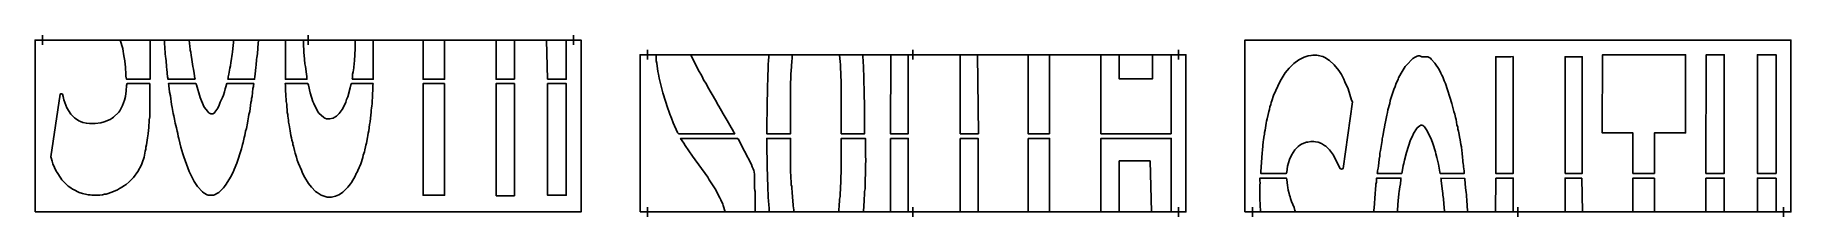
# Model space of a CAD drawing. Header units: inches. Extents: x 0 to 357, y -1 to 36.
import ezdxf

# ---------------------------------------------------------------- set-up
doc = ezdxf.new("R2010")
doc.units = ezdxf.units.IN
doc.header["$MEASUREMENT"] = 0
doc.layers.add('CUT', color=1, linetype='Continuous')
doc.layers.add('REG', color=5, linetype='Continuous')

msp = doc.modelspace()

# ---------------------------------------------------------------- linework, layer by layer
at = {"layer": 'CUT'}
for points in [[(23.38, 27.56), (23.38, 27.4), (23.38, 27), (18.59, 27), (18.59, 27.06), (18.47, 27.62), (18.46, 28.5), (18.39, 28.9), (18.38, 29.52), (18.29, 29.99), (18.23, 30.77), (18.16, 31.12), (18.13, 31.44), (18.06, 31.76), (18, 32.23), (17.9, 32.64), (17.81, 33.29), (17.3, 35), (23.38, 35)], [(31.32, 34.79), (31.38, 34.5), (31.4, 34.17), (31.46, 33.85), (31.56, 32.9), (31.64, 32.53), (31.7, 31.85), (31.77, 31.51), (32.04, 29.62), (32.19, 29.07), (32.31, 28.19), (32.41, 27.74), (32.41, 27.58), (32.47, 27.23), (32.51, 27), (27.71, 27.01), (27.65, 27.02), (27.23, 27.01), (26.99, 27.01), (26.96, 27.3), (26.93, 27.53), (26.81, 29.05), (26.72, 29.49), (26.7, 30.01), (26.64, 30.38), (26.62, 30.84), (26.56, 31.19), (26.54, 31.7), (26.47, 32.15), (26.4, 33.59), (26.31, 34.16), (26.28, 35), (31.31, 35)], [(39.79, 30.39), (39.86, 30.73), (40.05, 32.13), (40.13, 32.52), (40.25, 33.96), (40.34, 34.4), (40.36, 34.87), (40.38, 35), (45.42, 35), (45.42, 34.83), (45.33, 34.33), (45.2, 32.24), (45.12, 31.79), (45.1, 31.41), (45.04, 31.04), (45.02, 30.63), (44.96, 30.28), (44.94, 29.87), (44.85, 29.45), (44.74, 28.07), (44.65, 27.6), (44.62, 27), (39.21, 27), (39.25, 27.28), (39.25, 27.49), (39.38, 28.02), (39.54, 28.88), (39.59, 29.26), (39.71, 29.74)], [(54.72, 31.89), (54.85, 30.16), (54.97, 29.62), (55.15, 28.06), (55.26, 27.54), (55.25, 27.31), (55.28, 27.01), (50.9, 27), (50.9, 35), (54.55, 35), (54.55, 33.69), (54.62, 33.17), (54.63, 32.41)], [(64.79, 29.34), (64.85, 30.26), (64.92, 30.68), (64.95, 31.22), (65.01, 31.59), (65.02, 32.37), (65.09, 32.89), (65.1, 35), (68.74, 35), (68.74, 27), (65.34, 27), (65.19, 27.01), (64.73, 27.01), (64.49, 27.01), (64.52, 27.24), (64.54, 27.44), (64.54, 27.69), (64.56, 28.03), (64.67, 28.54), (64.71, 28.95)], [(79.66, 27), (79.44, 27.03), (79.13, 27.02), (78.89, 27.02), (78.89, 35), (83.26, 35), (83.26, 27), (83, 27), (82.91, 27)], [(97.45, 27), (94.34, 27), (94.29, 27.01), (93.96, 27.01), (93.72, 27.01), (93.72, 35), (97.45, 35)], [(104.2, 27), (104, 35), (108, 35), (108, 27), (107.77, 27.01), (107.65, 27)], [(134.82, 28.95), (135.57, 27.69), (136, 26.79), (136.42, 26.12), (136.79, 25.37), (138.36, 22.73), (138.59, 22.26), (138.78, 21.96), (138.99, 21.54), (139.58, 20.6), (139.89, 19.97), (140.73, 18.64), (141.5, 17.2), (141.93, 16.52), (141.96, 16.45), (142.26, 15.92), (130.98, 15.92), (130.92, 15.93), (130.84, 15.95), (130.77, 15.98), (130.72, 16.02), (130.67, 16.09), (130.62, 16.2), (129.76, 18.16), (129.42, 19.12), (129.05, 19.91), (128.86, 20.53), (128.64, 21.03), (127.6, 24.28), (127.17, 26.17), (126.9, 27.24), (126.85, 27.65), (126.75, 28.05), (126.64, 28.62), (126.56, 29.22), (126.46, 29.66), (126.41, 30.31), (126.31, 30.78), (126.25, 31.62), (126.18, 32), (133.33, 32)], [(149.07, 30.14), (149.15, 30.69), (149.16, 31.71), (149.2, 32), (153.95, 32), (153.92, 31.84), (153.91, 31.21), (153.83, 30.69), (153.76, 28.67), (153.68, 28.15), (153.67, 26.97), (153.6, 26.48), (153.6, 16.37), (153.59, 16.16), (153.6, 15.92), (148.76, 15.92), (148.83, 22.8), (148.85, 23.14), (148.92, 23.61), (148.92, 26.02), (149, 26.67)], [(168.34, 30.34), (168.42, 29.82), (168.43, 28.64), (168.51, 28.12), (168.58, 23.21), (168.6, 23), (168.66, 22.68), (168.67, 22.48), (168.65, 15.93), (163.91, 15.92), (163.9, 26.88), (163.83, 27.37), (163.82, 28.55), (163.75, 29.02), (163.74, 29.99), (163.66, 30.54), (163.58, 32), (168.29, 32)], [(174.16, 15.93), (173.9, 15.92), (173.96, 32), (177.55, 32), (177.55, 15.93), (174.24, 15.92)], [(191.82, 15.93), (188.1, 15.93), (188.1, 32), (191.61, 32)], [(206.25, 15.92), (201.89, 15.93), (201.89, 32), (206.25, 32)], [(231, 15.92), (216.72, 15.92), (216.72, 32), (220.45, 32), (220.45, 27.09), (226.72, 27.09), (227.19, 27.09), (227.19, 32), (231, 32)], [(249.86, 15.24), (249.94, 15.81), (249.97, 16.17), (250.09, 16.68), (250.29, 18.08), (250.4, 18.45), (250.48, 18.94), (250.73, 19.85), (250.83, 20.46), (250.97, 20.88), (251.07, 21.37), (251.26, 21.88), (251.34, 22.29), (251.44, 22.61), (251.83, 23.73), (253.15, 26.65), (254.2, 28.31), (254.98, 29.26), (255.96, 30.22), (256.95, 30.95), (257.33, 31.18), (258.04, 31.52), (258.63, 31.72), (258.86, 31.77), (259.41, 31.83), (259.78, 31.91), (259.96, 31.92), (260.59, 31.92), (260.89, 31.88), (261.8, 31.61), (262.37, 31.34), (262.82, 31.04), (263.22, 30.8), (264.12, 29.96), (265.06, 28.8), (265.6, 27.96), (266.12, 27.02), (266.3, 26.51), (266.99, 25.03), (267.69, 22.78), (267.87, 22.41), (265.94, 8.84), (265.84, 8.76), (265.66, 8.72), (265.49, 8.75), (265.37, 8.85), (265.25, 9.04), (263.97, 11.54), (263.78, 11.86), (263.19, 12.66), (262.42, 13.37), (262.17, 13.56), (261.56, 13.91), (261.35, 14.02), (261.1, 14.11), (260.85, 14.18), (260.36, 14.25), (259.99, 14.33), (259.42, 14.34), (258.75, 14.24), (258.52, 14.19), (257.97, 14.02), (257.49, 13.79), (257.15, 13.59), (256.84, 13.36), (256.33, 12.87), (256.12, 12.64), (255.44, 11.58), (255.04, 10.69), (254.66, 9.36), (254.49, 8.09), (254.46, 7.97), (254.4, 7.85), (249.21, 7.85), (249.25, 8.2), (249.47, 12.06), (249.57, 12.6), (249.71, 14.33), (249.77, 14.64)], [(273.4, 11.39), (273.45, 11.94), (273.58, 12.5), (273.66, 13.3), (273.75, 13.72), (273.81, 14.16), (273.89, 14.53), (273.92, 14.91), (274.06, 15.44), (274.15, 16.2), (274.26, 16.65), (274.38, 17.25), (274.45, 17.76), (274.56, 18.33), (274.65, 18.7), (274.82, 19.7), (274.98, 20.25), (275.07, 20.79), (275.44, 22.11), (275.54, 22.67), (276.28, 24.94), (276.54, 25.54), (276.76, 26.21), (277, 26.67), (277.13, 27.03), (277.25, 27.29), (277.74, 28.25), (278.6, 29.6), (278.85, 29.91), (280.1, 31.21), (280.61, 31.49), (281.04, 31.73), (281.23, 31.77), (281.51, 31.75), (281.66, 31.71), (281.94, 31.58), (282.11, 31.55), (283, 31.59), (283.2, 31.58), (283.32, 31.54), (283.45, 31.47), (283.71, 31.29), (283.88, 31.13), (284.62, 30.31), (285.46, 29.01), (285.84, 28.26), (286.02, 27.84), (286.2, 27.5), (286.5, 26.69), (286.77, 26.13), (288.09, 22.11), (288.46, 20.44), (288.65, 19.9), (288.78, 19.26), (288.91, 18.85), (289.11, 17.71), (289.25, 17.24), (289.31, 16.86), (289.44, 16.43), (289.52, 15.76), (289.65, 15.28), (289.78, 14.66), (289.9, 13.75), (290.01, 13.28), (290.07, 12.42), (290.14, 12.03), (290.17, 11.67), (290.23, 11.38), (290.25, 10.99), (290.31, 10.63), (290.33, 10.19), (290.38, 9.87), (290.41, 9.48), (290.46, 9.17), (290.49, 8.76), (290.55, 8.41), (290.55, 8.23), (290.6, 7.85), (285.68, 7.85), (285.6, 8.11), (285.34, 9.71), (285.12, 10.52), (285.03, 11.09), (284.82, 11.81), (284.72, 12.27), (284.58, 12.66), (284.34, 13.52), (284.18, 13.93), (283.95, 14.68), (283.13, 16.41), (282.93, 16.75), (282.52, 17.33), (282.36, 17.5), (282.17, 17.62), (281.93, 17.66), (281.73, 17.64), (281.55, 17.55), (281.04, 17.1), (280.85, 16.89), (280.3, 16), (280.06, 15.42), (279.68, 14.7), (278.81, 12.08), (278.47, 10.54), (278.37, 10.18), (278.31, 9.85), (278.18, 9.43), (277.98, 8.16), (277.89, 7.85), (272.89, 7.85), (272.95, 8.17), (272.96, 8.35), (273.05, 8.95), (273.13, 9.34), (273.26, 10.73)], [(300.55, 31.61), (300.55, 7.85), (300.31, 7.85), (300.22, 7.85), (296.98, 7.85), (296.98, 31.59), (297.21, 31.58), (297.57, 31.58), (297.66, 31.6), (300.03, 31.6)], [(311.1, 7.85), (311.1, 31.59), (311.33, 31.59), (311.69, 31.59), (314.58, 31.6), (314.58, 7.85)], [(324.89, 7.85), (324.89, 16.08), (318.63, 16.08), (318.71, 32), (335.6, 32), (335.6, 16.08), (329.26, 16.08), (329.26, 7.85)], [(339.96, 7.85), (339.72, 7.85), (339.8, 32), (343.45, 32), (343.45, 7.85), (340.05, 7.85)], [(354, 7.85), (350.19, 7.85), (350.19, 32), (353.51, 32), (353.53, 32), (353.76, 32), (354, 32)], [(13.37, 18.15), (14.07, 18.33), (15.23, 18.82), (15.68, 19.09), (15.96, 19.28), (17.01, 20.34), (17.2, 20.62), (17.8, 21.67), (18.19, 22.73), (18.37, 23.53), (18.53, 24.67), (18.56, 25.73), (18.62, 25.96), (18.7, 26.13), (23.3, 26.13), (23.3, 25.86), (23.3, 25.77), (23.3, 19.34), (23.21, 18.74), (23.15, 17.14), (23.06, 16.67), (23, 15.89), (22.92, 15.5), (22.88, 15.09), (22.77, 14.6), (22.64, 13.67), (22.53, 13.22), (22.49, 12.8), (22.37, 12.38), (22.16, 11.19), (21.77, 9.99), (21.61, 9.61), (20.87, 8.22), (20.03, 7.05), (19.82, 6.81), (19.15, 6.15), (18.5, 5.61), (18.06, 5.34), (17.75, 5.11), (17.15, 4.79), (16.76, 4.54), (15.63, 4.04), (14.64, 3.71), (14.44, 3.66), (14.08, 3.6), (13.7, 3.5), (13.13, 3.41), (12.82, 3.4), (11.54, 3.4), (11.22, 3.46), (10.84, 3.49), (10.5, 3.58), (9.63, 3.75), (8.96, 3.99), (7.81, 4.56), (7.61, 4.68), (7.28, 4.94), (6.75, 5.27), (6.03, 5.92), (5.45, 6.57), (5.23, 6.86), (4.47, 8.02), (4.31, 8.32), (3.62, 9.83), (3.5, 10.36), (3.29, 11), (3.21, 11.21), (5.12, 24), (5.26, 24.04), (5.39, 24.06), (5.5, 24.04), (5.57, 23.98), (5.7, 23.48), (5.82, 22.84), (6.43, 21.22), (7.26, 19.92), (7.47, 19.68), (7.98, 19.19), (8.23, 19), (8.91, 18.56), (9.2, 18.43), (9.71, 18.23), (10.44, 18.07), (11.08, 17.98), (12.23, 17.98)], [(34.46, 21.27), (35.02, 20.51), (35.26, 20.24), (35.4, 20.13), (35.56, 20.05), (35.76, 20), (35.99, 19.98), (36.14, 19.99), (36.28, 20.05), (36.4, 20.14), (36.55, 20.29), (37.12, 21.14), (37.43, 21.72), (37.52, 21.93), (37.66, 22.32), (37.93, 22.88), (38.07, 23.33), (38.28, 23.8), (38.5, 24.48), (38.63, 25.09), (38.77, 25.48), (38.89, 25.93), (38.98, 26.13), (44.47, 26.13), (44.39, 25.7), (44.38, 25.53), (44.29, 25.11), (44.11, 23.52), (44.02, 23.1), (43.98, 22.72), (43.88, 22.28), (43.63, 20.46), (43.47, 19.82), (43.42, 19.39), (43.31, 18.96), (43.26, 18.52), (43.16, 18.09), (42.95, 16.96), (42.8, 16.43), (42.67, 15.58), (42.53, 15.13), (42.47, 14.83), (42.36, 14.49), (42.3, 14.14), (42.16, 13.75), (41.98, 12.87), (41.02, 9.96), (40.44, 8.66), (40.26, 8.13), (39.74, 7.1), (38.87, 5.66), (38.51, 5.17), (38.3, 4.91), (37.34, 3.97), (37.08, 3.8), (36.49, 3.47), (36.29, 3.41), (35.98, 3.4), (35.22, 3.4), (34.95, 3.46), (34.34, 3.82), (34.02, 4.12), (33, 5.21), (32.33, 6.22), (32.13, 6.59), (31.31, 8.26), (30.21, 11.24), (30.06, 11.87), (29.62, 13.19), (29.23, 14.93), (29.09, 15.39), (29, 15.96), (28.86, 16.43), (28.75, 17.13), (28.47, 18.11), (28.33, 18.86), (28.24, 19.23), (28.19, 19.58), (28.08, 20.04), (27.95, 20.86), (27.85, 21.24), (27.72, 21.88), (27.52, 23.63), (27.35, 24.37), (27.28, 25.13), (27.19, 25.59), (27.18, 25.77), (27.11, 26.13), (32.68, 26.13), (32.75, 26), (32.82, 25.85), (33.54, 23.27), (34.32, 21.49)], [(56.49, 22.46), (56.66, 22.05), (57.35, 20.63), (57.55, 20.32), (57.72, 20.12), (58.68, 19.24), (58.89, 19.12), (59.26, 18.99), (59.48, 18.94), (59.69, 18.93), (59.89, 18.94), (60.59, 19.11), (60.8, 19.21), (61.29, 19.51), (61.51, 19.7), (61.84, 20.04), (62.43, 20.84), (62.63, 21.21), (63.18, 22.34), (63.34, 22.86), (63.57, 23.41), (64.08, 25.26), (64.21, 25.85), (64.25, 25.99), (64.32, 26.13), (68.72, 26.13), (68.67, 25.71), (68.65, 25.61), (68.59, 23.25), (68.51, 22.7), (68.5, 22.02), (68.44, 21.63), (68.42, 21.16), (68.35, 20.74), (68.34, 20.25), (68.25, 19.78), (68.13, 18.37), (68.01, 17.82), (67.87, 16.55), (67.74, 16.04), (67.68, 15.55), (67.58, 15.15), (67.37, 13.99), (67.26, 13.62), (67.2, 13.23), (67.04, 12.68), (66.95, 12.23), (66.72, 11.56), (66.62, 11.07), (66.2, 9.81), (65.6, 8.46), (65.45, 8.08), (65.31, 7.82), (65.07, 7.27), (64.33, 6.03), (64.12, 5.73), (63.58, 5.05), (62.86, 4.33), (62.55, 4.04), (62.06, 3.68), (61.77, 3.52), (61.11, 3.2), (60.26, 3.01), (59.66, 3), (59.37, 3.02), (58.99, 3.12), (58.37, 3.33), (58.14, 3.45), (57.34, 3.95), (57.02, 4.18), (56.17, 5.03), (55.59, 5.77), (54.82, 6.99), (54.35, 7.91), (54.14, 8.51), (53.54, 9.86), (53.31, 10.53), (53.15, 11.16), (53, 11.57), (52.91, 11.97), (52.71, 12.51), (52.53, 13.38), (52.43, 13.75), (52.37, 14.1), (52.2, 14.65), (52.15, 15.12), (52.01, 15.59), (51.88, 16.5), (51.77, 16.94), (51.68, 17.72), (51.55, 18.28), (51.52, 18.66), (51.39, 19.5), (51.36, 19.83), (51.28, 20.28), (51.15, 21.95), (51.05, 22.47), (50.99, 23.99), (50.9, 24.56), (50.88, 25.73), (50.82, 26.13), (55.45, 26.13), (55.51, 25.98), (55.56, 25.84), (55.92, 24.23)], [(83.26, 26.13), (83.26, 3.4), (78.89, 3.41), (78.89, 26.13)], [(93.72, 3.32), (93.72, 26.13), (97.45, 26.12), (97.45, 3.32), (94.07, 3.32), (93.98, 3.32)], [(104.19, 26.13), (107.66, 26.13), (107.75, 26.12), (108, 26.13), (108, 3.4), (104.19, 3.41)], [(143.89, 12.96), (144.26, 12.39), (145.64, 9.64), (145.8, 9.21), (146, 8.79), (146.13, 8.42), (146.2, 8.17), (146.29, 7.6), (146.3, 7.31), (146.3, 4.87), (146.37, 4.38), (146.38, 4.14), (146.38, 0), (140.3, 0), (139.91, 1.31), (139.81, 1.58), (139.4, 2.46), (139.25, 2.9), (138.29, 4.73), (137.06, 6.56), (136.76, 7.11), (133.64, 11.37), (132.2, 13.53), (131.9, 14.02), (131.23, 14.97), (142.71, 14.97), (142.79, 14.96), (142.86, 14.93), (142.94, 14.85), (143, 14.79)], [(153.67, 7.51), (153.69, 6.72), (153.75, 6.31), (153.76, 5.55), (153.83, 5.16), (153.84, 4.66), (153.91, 4.24), (153.92, 3.72), (153.99, 3.33), (154, 2.84), (154.06, 2.47), (154.09, 2.01), (154.14, 1.69), (154.16, 1.28), (154.22, 0.88), (154.24, 0.44), (154.3, 0.13), (154.31, 0), (149.28, 0), (149.24, 0.87), (149.16, 1.39), (149.15, 2.33), (149.08, 2.85), (149.07, 3.85), (149, 4.37), (148.92, 7.86), (148.91, 8.06), (148.85, 8.38), (148.84, 8.61), (148.76, 14.6), (148.77, 14.72), (148.76, 14.97), (153.6, 14.97), (153.59, 14.74), (153.6, 14.54), (153.6, 8.05)], [(163.42, 0.23), (163.44, 0.65), (163.51, 1.07), (163.58, 2.61), (163.67, 3.18), (163.74, 5.28), (163.82, 5.86), (163.83, 7.32), (163.91, 7.9), (163.91, 14.54), (163.91, 14.74), (163.91, 14.97), (168.81, 14.97), (168.81, 14.79), (168.82, 14.68), (168.83, 11.4), (168.84, 11.19), (168.9, 10.85), (168.9, 10.48), (168.89, 10.2), (168.84, 9.88), (168.82, 9.65), (168.75, 4.69), (168.66, 4.14), (168.59, 1.99), (168.51, 1.5), (168.5, 0.92), (168.43, 0.45), (168.42, 0), (163.38, 0)], [(173.9, 14.97), (177.54, 14.97), (177.55, 0), (173.9, 0)], [(188.11, 14.97), (191.42, 14.97), (191.5, 14.97), (191.74, 14.97), (191.74, 0), (188.1, 0)], [(201.89, 14.97), (206.26, 14.97), (206.26, 0), (201.89, 0)], [(226.75, 10.38), (220.45, 10.38), (220.45, 0), (216.72, 0), (216.72, 14.97), (231, 14.97), (231, 0), (227, 0)], [(249.07, 1.78), (249, 2.35), (249, 5.32), (249.01, 5.53), (249.07, 5.89), (249.05, 6.44), (249.03, 6.9), (254.44, 6.9), (254.5, 6.6), (254.62, 5.42), (254.72, 4.98), (254.79, 4.41), (254.98, 3.76), (255.06, 3.4), (255.16, 3.09), (255.23, 2.73), (255.43, 2.14), (255.97, 0.91), (256.17, 0.33), (256.33, 0), (249.18, 0), (249.17, 0.03), (249.15, 0.58), (249.08, 1)], [(272.23, 0.2), (272.24, 1.04), (272.32, 1.53), (272.39, 3.03), (272.46, 3.47), (272.48, 3.96), (272.55, 4.36), (272.56, 4.83), (272.62, 5.22), (272.64, 5.66), (272.72, 6.05), (272.76, 6.67), (272.77, 6.9), (277.71, 6.9), (277.68, 6.62), (277.59, 5.71), (277.48, 5.13), (277.38, 4.15), (277.31, 3.78), (277.24, 2.87), (277.14, 2.4), (277.01, 0.36), (276.95, 0), (272.2, 0)], [(291.03, 3.54), (291.04, 3), (291.11, 2.58), (291.18, 1.03), (291.28, 0.44), (291.29, 0), (286.58, 0), (286.52, 1.03), (286.44, 1.5), (286.42, 1.99), (286.36, 2.36), (286.34, 2.74), (286.28, 3.06), (286.26, 3.44), (286.2, 3.79), (286.18, 4.25), (285.89, 6.31), (285.88, 6.67), (285.84, 6.9), (290.71, 6.79), (290.73, 6.65), (290.85, 4.95), (290.94, 4.45), (290.96, 3.96)], [(296.98, 6.89), (300.55, 6.89), (300.55, 0), (296.96, 0)], [(314.52, 6.89), (314.61, 0), (311.1, 0), (311.1, 6.89)], [(329.26, 6.89), (329.25, 0), (324.89, 0), (324.89, 6.89)], [(339.72, 6.89), (343.45, 6.89), (343.45, 0), (339.72, 0)], [(354, 6.89), (354, 0), (350.19, 0), (350.19, 6.89)]]:
    msp.add_lwpolyline(points, close=True, dxfattribs=at)
at = {"layer": 'REG'}
for points in [[(1.5, 34), (1.5, 36)], [(55.5, 34), (55.5, 36)], [(109.5, 34), (109.5, 36)], [(0.5, 35), (2.5, 35)], [(54.5, 35), (56.5, 35)], [(108.5, 35), (110.5, 35)], [(124.5, 31), (124.5, 33)], [(178.5, 31), (178.5, 33)], [(232.5, 31), (232.5, 33)], [(123.5, 32), (125.5, 32)], [(177.5, 32), (179.5, 32)], [(231.5, 32), (233.5, 32)], [(123.5, 0), (125.5, 0)], [(124.5, -1), (124.5, 1)], [(177.5, 0), (179.5, 0)], [(178.5, -1), (178.5, 1)], [(231.5, 0), (233.5, 0)], [(232.5, -1), (232.5, 1)], [(246.5, 0), (248.5, 0)], [(247.5, -1), (247.5, 1)], [(300.5, 0), (302.5, 0)], [(301.5, -1), (301.5, 1)], [(354.5, 0), (356.5, 0)], [(355.5, -1), (355.5, 1)]]:
    msp.add_lwpolyline(points, dxfattribs=at)
for points in [[(0, 0), (111, 0), (111, 35), (0, 35)], [(246, 0), (357, 0), (357, 35), (246, 35)], [(123, 0), (234, 0), (234, 32), (123, 32)]]:
    msp.add_lwpolyline(points, close=True, dxfattribs=at)

doc.saveas('drawing.dxf')
